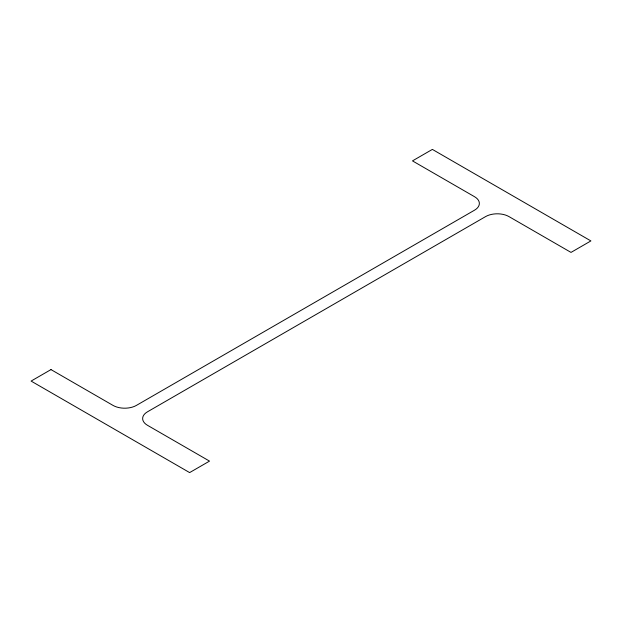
<?xml version="1.0" encoding="UTF-8"?>
<svg xmlns="http://www.w3.org/2000/svg" width="622" height="622" viewBox="0 0 622 622"><rect width="100%" height="100%" fill="white"/><g stroke="black" fill="none" stroke-linecap="round" stroke-linejoin="round"><path stroke-width="0.93" d="M50.988 369.592L31.1 381.076L189.632 472.596L209.521 461.112L147.476 425.292A16.514 9.532 0 0 1 147.476 411.811L485.611 216.588A16.514 9.532 0 0 1 508.967 216.588L571.012 252.408L590.9 240.924L432.368 149.404L412.479 160.888L474.524 196.707A16.514 9.532 0 0 1 474.524 210.189L136.389 405.412A16.514 9.532 0 0 1 113.033 405.412L50.988 369.592"/></g></svg>
